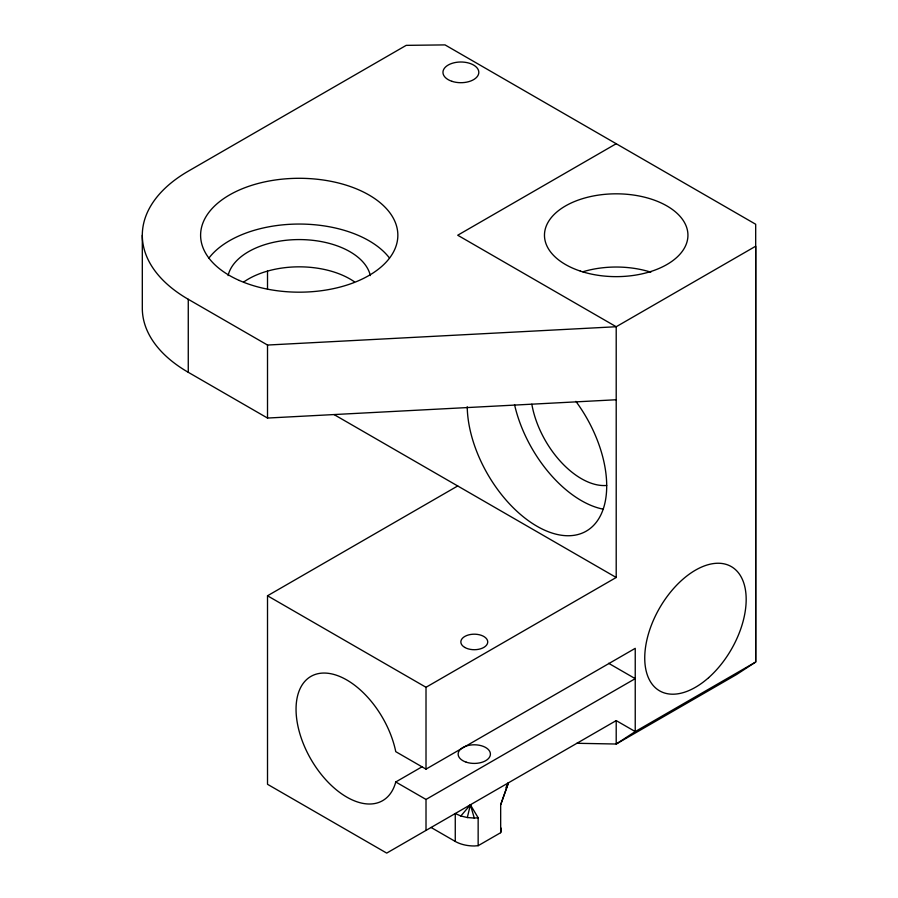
<?xml version="1.0" encoding="UTF-8"?>
<svg xmlns="http://www.w3.org/2000/svg" width="898" height="898" viewBox="0 0 898 898"><rect width="100%" height="100%" fill="white"/><g stroke="black" fill="none" stroke-linecap="round" stroke-linejoin="round"><path stroke-width="1.35" d="M431.085 827.473L455.264 841.437A26.895 15.524 0 0 0 474.279 845.983L478.151 845.692L500.669 832.693L500.669 804.776L508.436 782.82L505.922 787.647M500.669 832.693L501.185 830.459A26.895 15.524 0 0 0 500.77 827.754M455.264 841.437L455.264 813.521L460.831 815.99L467.319 817.539L470.395 804.788L478.151 817.775L478.151 845.692M500.669 804.776L508.436 782.82M460.831 815.99L470.395 804.788L474.279 818.067L478.151 817.775M616.208 143.725L457.711 235.231L616.208 326.737L755.689 246.22L755.689 662.028L736.663 674.477L616.208 744.027L576.898 743.286M616.208 399.756L267.514 418.053L188.266 372.3L188.266 299.292A156.903 90.586 0 0 1 188.266 171.181L406.199 45.36L445.038 44.9L755.689 224.253L755.689 662.028L635.234 731.578L616.208 720.6L386.701 853.1L267.514 784.291L267.514 595.778L457.711 485.964M267.514 595.778L426.011 687.284L616.208 577.481L616.208 326.737L267.514 345.045L188.266 299.292M616.208 720.6L616.208 744.027L635.234 731.578L635.234 648.334L426.011 769.126L395.76 751.66A71.728 41.409 60 0 0 317.679 673.758A71.728 41.409 60 0 0 317.679 769.709A71.728 41.409 60 0 0 395.76 781.978L422.408 766.589M395.76 781.978L426.011 799.445L635.234 678.652L608.608 663.285M467.319 817.539L474.279 818.067M334.146 414.629L616.208 577.481M426.011 687.284L426.011 769.126M426.011 799.445L426.011 830.403M267.514 271.073L267.514 289.223M267.514 345.045L267.514 418.053M142.311 235.231L142.311 308.25A156.903 90.586 0 0 0 188.266 372.3M606.7 485.448A71.728 41.409 60 0 1 531.829 404.19M208.785 258.265A98.623 56.944 0 0 1 299.012 224.051A98.623 56.944 0 0 1 389.485 258.04M228.103 275.585A71.728 41.409 0 0 1 299.214 239.575A71.728 41.409 0 0 1 370.335 275.585M582.858 271.78A71.728 41.409 0 0 1 650.826 272.173M243.919 281.871A71.728 41.409 0 0 1 354.519 281.871M575.887 401.361A98.623 56.944 60 0 1 570.241 535.691A98.623 56.944 60 0 1 467.229 406.749M603.411 509.211A98.623 56.944 60 0 1 514.532 404.583M708.589 677.709A71.728 41.409 -60 0 0 731.32 566.604A71.728 41.409 -60 0 0 646.47 641.846A71.728 41.409 -60 0 0 708.589 677.709M239.339 280.479A98.623 56.944 0 0 0 397.028 242.55A98.623 56.944 0 0 0 261.284 182.676A98.623 56.944 0 0 0 239.339 280.479M580.344 271.095A71.728 41.409 0 0 0 687.935 235.231A71.728 41.409 0 0 0 580.344 199.367A71.728 41.409 0 0 0 580.344 271.095M466.219 762.178A16.142 9.317 0 0 0 490.42 754.107A16.142 9.317 0 0 0 466.219 746.036A16.142 9.317 0 0 0 466.219 762.178M451.919 81.314A17.926 10.349 0 0 0 478.814 72.356A17.926 10.349 0 0 0 451.919 63.388A17.926 10.349 0 0 0 451.919 81.314M464.771 647.436A13.448 7.768 0 0 0 487.277 643.956A13.448 7.768 0 0 0 470.799 634.448A13.448 7.768 0 0 0 464.771 647.436"/></g></svg>
